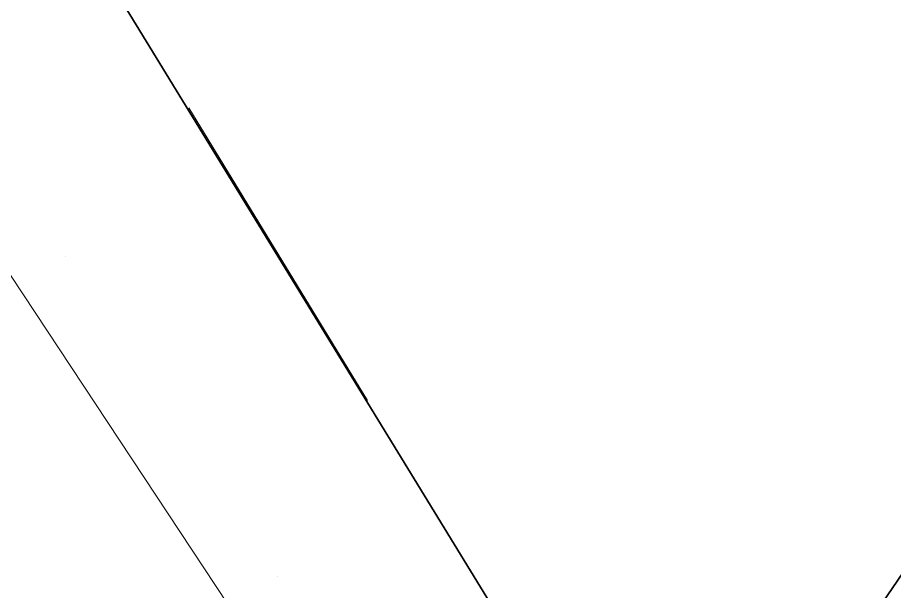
# Model space of a CAD drawing. Header units: metres. Extents: x 0 to 105485, y 0 to 425721.
# Drawn here: x 104808.24 to 104815.28, y 425188.73 to 425193.34 of the extents above; entities that cross this region are included whole.
import ezdxf

# ---------------------------------------------------------------- set-up
doc = ezdxf.new("R2010")
doc.units = ezdxf.units.M
doc.header["$MEASUREMENT"] = 0
doc.linetypes.add('KG-PERCEEL-SO', pattern=[19, 5.5, -4, 5.5, -4])
for name, color, linetype, lineweight in [('B-XX-IE-MEUBILAIR-G', 7, 'Continuous', 18), ('B-XX-KG-GRENS_PERCEEL-G', 150, 'KG-PERCEEL-SO', 18), ('B-XX-OG-BEBOUWING-G', 7, 'Continuous', 35), ('B-XX-VH-OPENVERHARDING-G', 90, 'Continuous', 18)]:
    doc.layers.add(name, color=color, linetype=linetype, lineweight=lineweight)

msp = doc.modelspace()

# ---------------------------------------------------------------- linework, layer by layer
at = {"layer": 'B-XX-IE-MEUBILAIR-G', "color": 0, "true_color": 0x604a38}
for points in [[(104808.628, 425191.418, 1.8736), (104808.628, 425191.418, 4.8736)], [(104809.545, 425189.215, 1.8378), (104809.545, 425189.215, 3.3378)], [(104810.326, 425188.855, 1.8705), (104810.326, 425188.855, 4.8705)]]:
    msp.add_polyline3d(points, dxfattribs=at)
at = {"layer": 'B-XX-KG-GRENS_PERCEEL-G', "ltscale": 0.5, "flags": 128}
for points in [[(104813.524, 425186.211), (104808.632, 425194.231), (104803.291, 425203.082), (104801.963, 425208.473), (104800.931, 425213.001), (104798.713, 425222.983)], [(104813.524, 425186.211), (104820.025, 425195.762), (104817.993, 425199.2), (104822.088, 425202.261), (104817.872, 425209.124), (104814.407, 425219.552)]]:
    msp.add_lwpolyline(points, dxfattribs=at)
at = {"layer": 'B-XX-OG-BEBOUWING-G', "ltscale": 0.5}
msp.add_lwpolyline([(104817.844, 425199.452), (104813.295, 425207.147), (104803.247, 425202.993), (104813.524, 425186.211), (104818.864, 425194.057), (104820.025, 425195.762), (104817.993, 425199.2)], close=True, dxfattribs=at)
at = {"layer": 'B-XX-VH-OPENVERHARDING-G', "ltscale": 0.5}
for points in [[(104797.223, 425219.925), (104797.289, 425217.104), (104797.583, 425213.695), (104797.615, 425213.44), (104797.961, 425210.724), (104798.374, 425208.775), (104798.942, 425206.865), (104799.662, 425205.008), (104800.137, 425203.979), (104801.33, 425201.812), (104802.147, 425200.496), (104804.32, 425197.126), (104809.545, 425189.215), (104812.615, 425184.568), (104812.96, 425184.325), (104813.37, 425184.227), (104813.787, 425184.287), (104814.152, 425184.497), (104814.353, 425184.721), (104813.524, 425186.211), (104803.247, 425202.993), (104799.375, 425220.066)], [(104801.481, 425195.043), (104805.844, 425188.498), (104806.575, 425187.394), (104808.882, 425183.913), (104813.305, 425177.189), (104816.491, 425172.346), (104822.352, 425163.582), (104822.841, 425162.634), (104824.188, 425160.76), (104827.925, 425161.507), (104825.308, 425165.438), (104815.692, 425179.886), (104815.548, 425180.151), (104812.615, 425184.568), (104809.545, 425189.215), (104804.32, 425197.126)]]:
    msp.add_lwpolyline(points, dxfattribs=at)
msp.add_lwpolyline([(104818.864, 425194.057), (104813.524, 425186.211), (104814.353, 425184.721), (104816.002, 425187.033), (104817.112, 425188.751), (104817.713, 425189.864), (104818.083, 425190.55), (104818.911, 425192.42), (104819.242, 425193.3), (104819.269, 425193.587), (104819.142, 425193.845)], close=True, dxfattribs=at)

doc.saveas('drawing.dxf')
